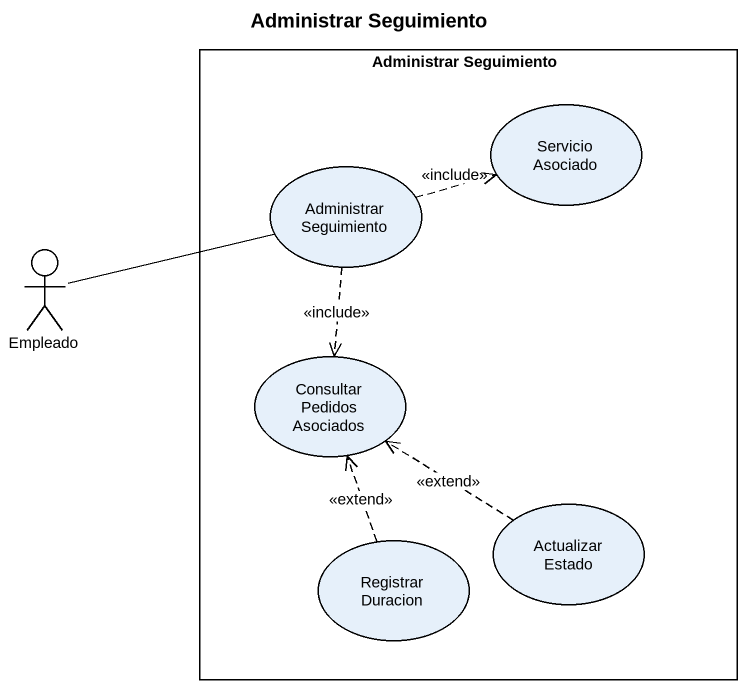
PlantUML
@startuml
title Administrar Seguimiento
rectangle "Administrar Seguimiento" as Administrar_Seguimiento {
  usecase "Servicio Asociado" as Servicio_Asociado
  usecase "Administrar Seguimiento" as Administrar_Seguimiento_2
  usecase "Consultar Pedidos Asociados" as Consultar_Pedidos_Asociados
  usecase "Registrar Duracion" as Registrar_Duracion
  usecase "Actualizar Estado" as Actualizar_Estado
}
actor Empleado
Administrar_Seguimiento_2 .right.> Servicio_Asociado : <<include>>
Administrar_Seguimiento_2 ..> Consultar_Pedidos_Asociados : <<include>>
Empleado -right- Administrar_Seguimiento_2
Registrar_Duracion .up.> Consultar_Pedidos_Asociados : <<extend>>
Actualizar_Estado .up.> Consultar_Pedidos_Asociados : <<extend>>
@enduml
